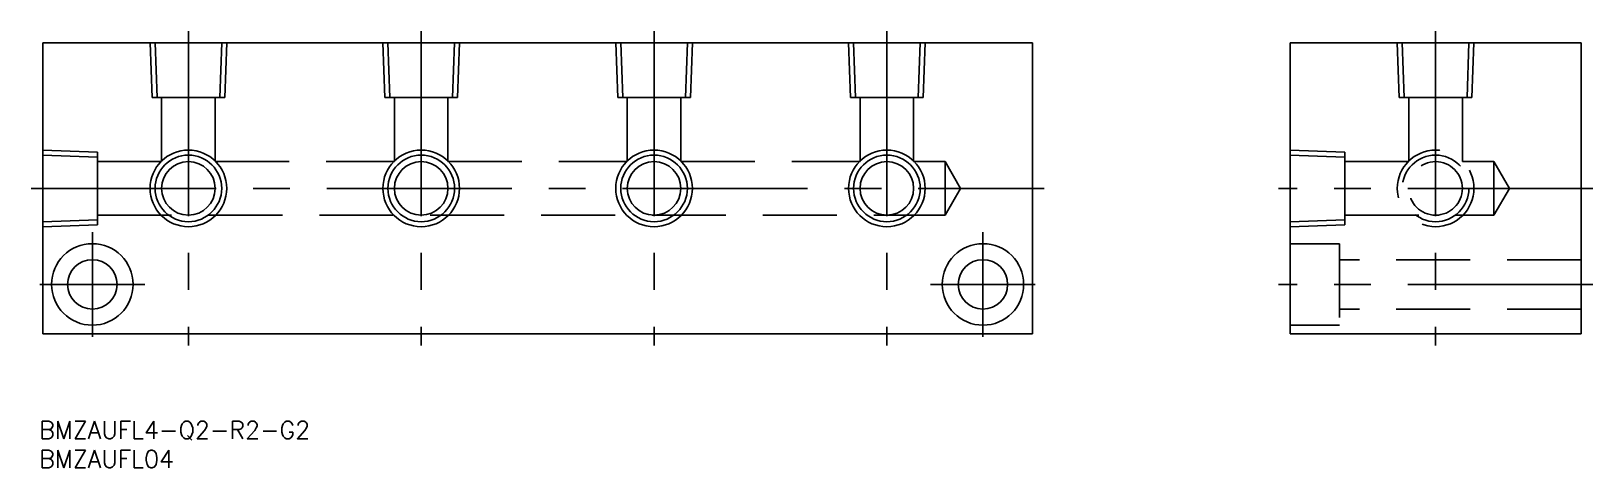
# Model space of a CAD drawing. Extents: x -2 to 266, y -23 to 52.
import ezdxf

# ---------------------------------------------------------------- set-up
doc = ezdxf.new("R2010")
doc.units = 0
doc.linetypes.add('CENTER', pattern=[50.8, 31.75, -6.35, 6.35, -6.35])
doc.linetypes.add('DASHED', pattern=[19.05, 12.7, -6.35])
doc.layers.get('0').update_dxf_attribs({"linetype": 'CONTINUOUS'})
doc.layers.add('CENTER', color=1, linetype='CONTINUOUS')
doc.styles.get("Standard").update_dxf_attribs({"font": 'txt.shx', "height": 3, "bigfont": 'bigfont.shx'})

msp = doc.modelspace()

# ---------------------------------------------------------------- linework, layer by layer
at = {"color": 7, "linetype": 'CONTINUOUS'}
for p, q in [((0, 50), (170, 50)), ((0, 50), (0, 0)), ((170, 50), (170, 0)), ((214.27, 50), (264.27, 50)), ((214.27, 50), (214.27, 0)), ((264.27, 50), (264.27, 0)), ((170, 0), (0, 0)), ((264.27, 0), (214.27, 0))]:
    msp.add_line(p, q, dxfattribs=at)
at = {"color": 3, "linetype": 'DASHED'}
for p, q in [((18.75, 40.6), (18.42, 50)), ((19.61, 40.6), (19.28, 50)), ((30.39, 40.6), (30.72, 50)), ((31.25, 40.6), (31.58, 50)), ((58.75, 40.6), (58.42, 50)), ((59.61, 40.6), (59.28, 50)), ((70.39, 40.6), (70.72, 50)), ((71.25, 40.6), (71.58, 50)), ((98.75, 40.6), (98.42, 50)), ((99.61, 40.6), (99.28, 50)), ((110.39, 40.6), (110.72, 50)), ((111.25, 40.6), (111.58, 50)), ((138.75, 40.6), (138.42, 50)), ((139.61, 40.6), (139.28, 50)), ((150.39, 40.6), (150.72, 50)), ((151.25, 40.6), (151.58, 50)), ((233.02, 40.6), (232.69, 50)), ((233.88, 40.6), (233.55, 50)), ((244.67, 40.6), (244.99, 50)), ((245.52, 40.6), (245.85, 50)), ((18.75, 40.6), (31.25, 40.6)), ((20.4, 40.6), (20.4, 29.6)), ((29.6, 40.6), (29.6, 29.6)), ((58.75, 40.6), (71.25, 40.6)), ((60.4, 40.6), (60.4, 29.6)), ((69.6, 40.6), (69.6, 29.6)), ((98.75, 40.6), (111.25, 40.6)), ((100.4, 40.6), (100.4, 29.6)), ((109.6, 40.6), (109.6, 29.6)), ((138.75, 40.6), (151.25, 40.6)), ((140.4, 40.6), (140.4, 29.6)), ((149.6, 40.6), (149.6, 29.6)), ((233.02, 40.6), (245.52, 40.6)), ((234.67, 40.6), (234.67, 29.6)), ((243.87, 40.6), (243.87, 29.6)), ((9.4, 31.25), (0, 31.58)), ((9.4, 30.39), (0, 30.72)), ((9.4, 31.25), (9.4, 18.75)), ((9.4, 29.6), (20.4, 29.6)), ((29.6, 29.6), (60.4, 29.6)), ((69.6, 29.6), (100.4, 29.6)), ((109.6, 29.6), (140.4, 29.6)), ((149.6, 29.6), (155, 29.6)), ((155, 20.4), (155, 29.6)), ((155.01, 29.6), (157.66, 25)), ((223.67, 31.25), (214.27, 31.58)), ((223.67, 30.39), (214.27, 30.72)), ((223.67, 31.25), (223.67, 18.75)), ((223.67, 29.6), (234.67, 29.6)), ((243.87, 29.6), (249.27, 29.6)), ((249.27, 20.4), (249.27, 29.6)), ((249.28, 29.6), (251.94, 25)), ((155.01, 20.4), (157.66, 25)), ((249.28, 20.4), (251.94, 25)), ((9.4, 19.61), (0, 19.28)), ((9.4, 20.4), (155.01, 20.4)), ((223.67, 19.61), (214.27, 19.28)), ((223.67, 20.4), (249.27, 20.4)), ((9.4, 18.75), (0, 18.42)), ((223.67, 18.75), (214.27, 18.42)), ((214.27, 15.5), (222.77, 15.5)), ((222.77, 15.5), (222.77, 1.5)), ((264.27, 12.75), (222.77, 12.75)), ((264.27, 4.25), (222.77, 4.25)), ((214.27, 1.5), (222.77, 1.5))]:
    msp.add_line(p, q, dxfattribs=at)
at = {"color": 3, "linetype": 'CONTINUOUS'}
for centre in [(25, 25), (65, 25), (105, 25), (145, 25)]:
    msp.add_circle(centre, 6.58, dxfattribs=at)
at = {"color": 7, "linetype": 'CONTINUOUS'}
for centre, radius in [((25, 25), 5.72), ((25, 25), 4.6), ((65, 25), 5.72), ((65, 25), 4.6), ((105, 25), 5.72), ((105, 25), 4.6), ((145, 25), 5.72), ((145, 25), 4.6), ((8.5, 8.5), 7), ((161.5, 8.5), 7), ((8.5, 8.5), 4.25), ((161.5, 8.5), 4.25)]:
    msp.add_circle(centre, radius, dxfattribs=at)
at = {"color": 3, "linetype": 'DASHED'}
for radius in [6.58, 5.72, 4.6]:
    msp.add_circle((239.27, 25), radius, dxfattribs=at)
at = {"layer": 'CENTER', "color": 1, "linetype": 'CENTER'}
for p, q in [((25, 52), (25, -2)), ((65, 52), (65, -2)), ((105, 52), (105, -2)), ((145, 52), (145, -2)), ((239.27, 52), (239.27, -2)), ((-2, 25), (172, 25)), ((266.27, 25), (212.27, 25)), ((8.5, 17.5), (8.5, -0.5)), ((161.5, 17.5), (161.5, -0.5)), ((-0.5, 8.5), (17.5, 8.5)), ((152.5, 8.5), (170.5, 8.5)), ((266.27, 8.5), (212.27, 8.5))]:
    msp.add_line(p, q, dxfattribs=at)

# ---------------------------------------------------------------- texts
at = {"color": 7, "linetype": 'CONTINUOUS'}
for s, p in [('BMZAUFL4-Q2-R2-G2', (-0.62, -18)), ('BMZAUFL04', (-0.62, -23))]:
    msp.add_text(s, height=3, dxfattribs=at).set_placement(p)

doc.saveas('drawing.dxf')
